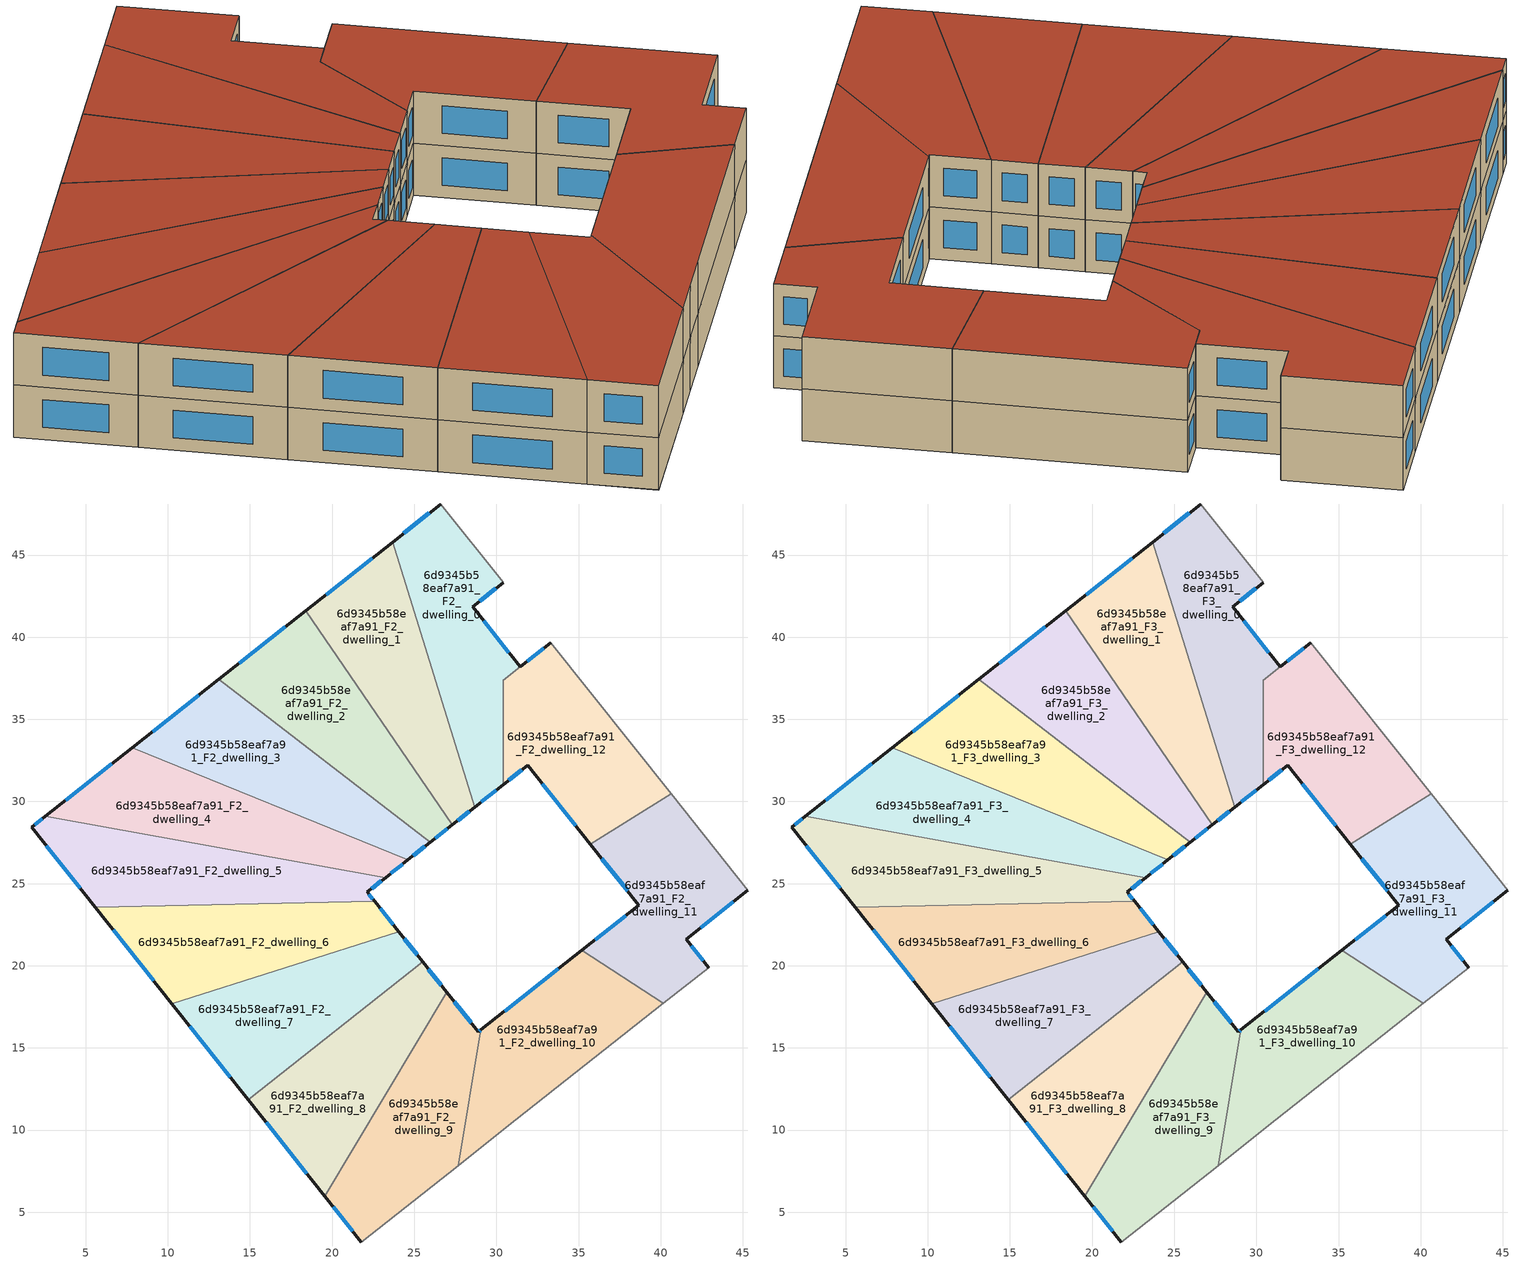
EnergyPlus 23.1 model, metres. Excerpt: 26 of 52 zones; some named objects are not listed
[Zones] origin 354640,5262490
6d9345b58eaf7a91_F2_dwelling_0
 floor to 6d9345b58eaf7a91_F1_dwelling_0 (EU_floor_Construction): 26.62,48.11 30.41,43.34 30.42,43.32 30.41,43.31 28.55,41.84 31.45,38.2 30.41,37.39 30.41,31.01 28.68,29.65 23.68,45.79 z6
 wall outside (EU_wall_Construction): 28.68,29.65 30.41,31.01 / 26.62,48.11 23.68,45.79 / 31.45,38.2 28.55,41.84 30.41,43.31 z6:9
 wall adiabatic (EU_wall_Construction): 30.41,43.31 30.42,43.32 30.41,43.34 26.62,48.11 z6:9
 wall to 6d9345b58eaf7a91_F2_dwelling_12 (EU_wall_Construction): 30.41,31.01 30.41,37.39 31.45,38.2 z6:9
 wall to 6d9345b58eaf7a91_F2_dwelling_1 (EU_wall_Construction): 23.68,45.79 28.68,29.65 z6:9
 window (EU_Window_Construction): 29.09,29.97 30,30.69 / 25.93,47.56 24.37,46.33 / 28.99,42.19 29.97,42.97 / 30.77,39.06 29.23,40.99 z6.7:8.3
6d9345b58eaf7a91_F2_dwelling_1
 floor to 6d9345b58eaf7a91_F1_dwelling_1 (EU_floor_Construction): 23.68,45.79 28.68,29.65 27.33,28.58 18.4,41.62 z6
 wall outside (EU_wall_Construction): 27.33,28.58 28.68,29.65 / 23.68,45.79 18.4,41.62 z6:9
 wall to 6d9345b58eaf7a91_F2_dwelling_2 (EU_wall_Construction): 18.4,41.62 27.33,28.58 z6:9
 window (EU_Window_Construction): 27.65,28.83 28.36,29.4 / 22.44,44.81 19.64,42.6 z6.7:8.3
6d9345b58eaf7a91_F2_dwelling_10
 floor to 6d9345b58eaf7a91_F1_dwelling_10 (EU_floor_Construction): 40.17,17.72 31.17,10.61 29.39,9.2 27.67,7.84 29.06,16.09 35.21,20.95 z6
 wall outside (EU_wall_Construction): 35.21,20.95 29.06,16.09 z6:9
 wall adiabatic (EU_wall_Construction): 27.67,7.84 29.39,9.2 31.17,10.61 40.17,17.72 z6:9
 wall to 6d9345b58eaf7a91_F2_dwelling_9 (EU_wall_Construction): 29.06,16.09 27.67,7.84 z6:9
 wall to 6d9345b58eaf7a91_F2_dwelling_11 (EU_wall_Construction): 40.17,17.72 35.21,20.95 z6:9
 window (EU_Window_Construction): 33.77,19.81 30.51,17.23 z6.7:8.3
6d9345b58eaf7a91_F2_dwelling_11
 floor to 6d9345b58eaf7a91_F1_dwelling_11 (EU_floor_Construction): 40.65,30.46 45.31,24.58 41.56,21.61 42.92,19.89 40.17,17.72 35.21,20.95 38.68,23.69 35.73,27.4 z6
 wall outside (EU_wall_Construction): 42.92,19.89 41.56,21.61 45.32,24.58 / 35.73,27.4 38.68,23.69 35.21,20.95 z6:9
 wall adiabatic (EU_wall_Construction): 40.17,17.72 42.92,19.89 / 45.32,24.58 40.65,30.46 z6:9
 wall to 6d9345b58eaf7a91_F2_dwelling_12 (EU_wall_Construction): 40.65,30.46 35.73,27.4 z6:9
 window (EU_Window_Construction): 42.6,20.3 41.88,21.2 / 37.86,23.05 36.03,21.6 / 36.42,26.53 37.98,24.56 / 42.44,22.3 44.43,23.88 z6.7:8.3
6d9345b58eaf7a91_F2_dwelling_12
 floor to 6d9345b58eaf7a91_F1_dwelling_12 (EU_floor_Construction): 33.32,39.67 40.65,30.46 35.73,27.4 31.91,32.2 30.41,31.01 30.41,37.39 z6
 wall outside (EU_wall_Construction): 30.41,31.01 31.91,32.2 35.73,27.4 / 33.32,39.67 31.45,38.21 z6:9
 wall adiabatic (EU_wall_Construction): 40.65,30.46 33.32,39.67 z6:9
 window (EU_Window_Construction): 32.81,31.07 34.83,28.52 / 30.76,31.29 31.56,31.92 / 32.88,39.33 31.89,38.55 z6.7:8.3
6d9345b58eaf7a91_F2_dwelling_2
 floor to 6d9345b58eaf7a91_F1_dwelling_2 (EU_floor_Construction): 18.4,41.62 27.33,28.58 25.97,27.51 13.11,37.44 z6
 wall outside (EU_wall_Construction): 25.97,27.51 27.33,28.58 / 18.4,41.62 13.11,37.44 z6:9
 wall to 6d9345b58eaf7a91_F2_dwelling_3 (EU_wall_Construction): 13.11,37.44 25.97,27.51 z6:9
 window (EU_Window_Construction): 26.29,27.76 27.01,28.33 / 17.15,40.64 14.35,38.42 z6.7:8.3
6d9345b58eaf7a91_F2_dwelling_3
 floor to 6d9345b58eaf7a91_F1_dwelling_3 (EU_floor_Construction): 25.97,27.51 24.61,26.44 7.83,33.27 13.11,37.44 z6
 wall outside (EU_wall_Construction): 24.61,26.44 25.97,27.51 / 13.11,37.44 7.83,33.27 z6:9
 wall to 6d9345b58eaf7a91_F2_dwelling_4 (EU_wall_Construction): 7.83,33.27 24.61,26.44 z6:9
 window (EU_Window_Construction): 24.93,26.69 25.65,27.26 / 11.87,36.46 9.07,34.25 z6.7:8.3
6d9345b58eaf7a91_F2_dwelling_4
 floor to 6d9345b58eaf7a91_F1_dwelling_4 (EU_floor_Construction): 24.61,26.44 23.26,25.37 2.54,29.1 7.83,33.27 z6
 wall outside (EU_wall_Construction): 23.26,25.37 24.61,26.44 / 7.83,33.27 2.54,29.1 z6:9
 wall to 6d9345b58eaf7a91_F2_dwelling_5 (EU_wall_Construction): 2.54,29.1 23.26,25.37 z6:9
 window (EU_Window_Construction): 23.58,25.62 24.3,26.19 / 6.59,32.29 3.78,30.08 z6.7:8.3
6d9345b58eaf7a91_F2_dwelling_5
 floor to 6d9345b58eaf7a91_F1_dwelling_5 (EU_floor_Construction): 23.26,25.37 22.14,24.49 22.59,23.92 5.57,23.56 1.7,28.43 2.54,29.1 z6
 wall outside (EU_wall_Construction): 22.59,23.92 22.14,24.49 23.26,25.37 / 2.54,29.1 1.7,28.43 5.57,23.56 z6:9
 wall to 6d9345b58eaf7a91_F2_dwelling_6 (EU_wall_Construction): 5.57,23.56 22.59,23.92 z6:9
 window (EU_Window_Construction): 22.4,24.7 23,25.16 / 22.49,24.06 22.25,24.36 / 2.61,27.29 4.67,24.71 / 2.35,28.94 1.9,28.59 z6.7:8.3
6d9345b58eaf7a91_F2_dwelling_6
 floor to 6d9345b58eaf7a91_F1_dwelling_6 (EU_floor_Construction): 22.59,23.92 24.06,22.08 10.23,17.7 5.57,23.56 z6
 wall outside (EU_wall_Construction): 24.06,22.08 22.59,23.92 / 5.57,23.56 10.23,17.7 z6:9
 wall to 6d9345b58eaf7a91_F2_dwelling_7 (EU_wall_Construction): 10.23,17.7 24.06,22.08 z6:9
 window (EU_Window_Construction): 23.71,22.51 22.94,23.49 / 6.67,22.19 9.14,19.08 z6.7:8.3
6d9345b58eaf7a91_F2_dwelling_7
 floor to 6d9345b58eaf7a91_F1_dwelling_7 (EU_floor_Construction): 24.06,22.08 25.52,20.23 14.89,11.84 10.23,17.7 z6
 wall outside (EU_wall_Construction): 25.52,20.23 24.06,22.08 / 10.23,17.7 14.89,11.84 z6:9
 wall to 6d9345b58eaf7a91_F2_dwelling_8 (EU_wall_Construction): 14.89,11.84 25.52,20.23 z6:9
 window (EU_Window_Construction): 25.18,20.66 24.4,21.64 / 11.33,16.32 13.8,13.21 z6.7:8.3
6d9345b58eaf7a91_F2_dwelling_8
 floor to 6d9345b58eaf7a91_F1_dwelling_8 (EU_floor_Construction): 25.52,20.23 26.99,18.38 19.55,5.97 14.89,11.84 z6
 wall outside (EU_wall_Construction): 26.99,18.38 25.52,20.23 / 14.89,11.84 19.55,5.97 z6:9
 wall to 6d9345b58eaf7a91_F2_dwelling_9 (EU_wall_Construction): 19.55,5.97 26.99,18.38 z6:9
 window (EU_Window_Construction): 26.65,18.82 25.87,19.8 / 15.99,10.46 18.46,7.35 z6.7:8.3
6d9345b58eaf7a91_F2_dwelling_9
 floor to 6d9345b58eaf7a91_F1_dwelling_9 (EU_floor_Construction): 26.99,18.38 28.91,15.97 29.06,16.09 27.67,7.84 21.77,3.18 19.55,5.97 z6
 wall outside (EU_wall_Construction): 29.06,16.09 28.91,15.97 26.99,18.38 / 19.55,5.97 21.77,3.18 z6:9
 wall adiabatic (EU_wall_Construction): 21.77,3.18 27.67,7.84 z6:9
 window (EU_Window_Construction): 28.46,16.54 27.44,17.82 / 29.02,16.06 28.94,16 / 20.07,5.32 21.25,3.84 z6.7:8.3
6d9345b58eaf7a91_F3_dwelling_0
 floor to 6d9345b58eaf7a91_F2_dwelling_0 (EU_floor_Construction): 26.62,48.11 30.41,43.34 30.42,43.32 30.41,43.31 28.55,41.84 31.45,38.2 30.41,37.39 30.41,31.01 28.68,29.65 23.68,45.79 z9
 wall outside (EU_wall_Construction): 28.68,29.65 30.41,31.01 / 26.62,48.11 23.68,45.79 / 31.45,38.2 28.55,41.84 30.41,43.31 z9:12
 wall adiabatic (EU_wall_Construction): 30.41,43.31 30.42,43.32 30.41,43.34 26.62,48.11 z9:12
 wall to 6d9345b58eaf7a91_F3_dwelling_12 (EU_wall_Construction): 30.41,31.01 30.41,37.39 31.45,38.2 z9:12
 wall to 6d9345b58eaf7a91_F3_dwelling_1 (EU_wall_Construction): 23.68,45.79 28.68,29.65 z9:12
 window (EU_Window_Construction): 29.09,29.97 30,30.69 / 25.93,47.56 24.37,46.33 / 28.99,42.19 29.97,42.97 / 30.77,39.06 29.23,40.99 z9.7:11.3
 roof outside (EU_roof_Construction): 30.41,31.01 30.41,37.39 31.45,38.2 28.55,41.84 30.41,43.31 30.42,43.32 30.41,43.34 26.62,48.11 23.68,45.79 28.68,29.65 z12
6d9345b58eaf7a91_F3_dwelling_1
 floor to 6d9345b58eaf7a91_F2_dwelling_1 (EU_floor_Construction): 23.68,45.79 28.68,29.65 27.33,28.58 18.4,41.62 z9
 wall outside (EU_wall_Construction): 27.33,28.58 28.68,29.65 / 23.68,45.79 18.4,41.62 z9:12
 wall to 6d9345b58eaf7a91_F3_dwelling_2 (EU_wall_Construction): 18.4,41.62 27.33,28.58 z9:12
 window (EU_Window_Construction): 27.65,28.83 28.36,29.4 / 22.44,44.81 19.64,42.6 z9.7:11.3
 roof outside (EU_roof_Construction): 28.68,29.65 23.68,45.79 18.4,41.62 27.33,28.58 z12
6d9345b58eaf7a91_F3_dwelling_10
 floor to 6d9345b58eaf7a91_F2_dwelling_10 (EU_floor_Construction): 40.17,17.72 31.17,10.61 29.39,9.2 27.67,7.84 29.06,16.09 35.21,20.95 z9
 wall outside (EU_wall_Construction): 35.21,20.95 29.06,16.09 z9:12
 wall adiabatic (EU_wall_Construction): 27.67,7.84 29.39,9.2 31.17,10.61 40.17,17.72 z9:12
 wall to 6d9345b58eaf7a91_F3_dwelling_9 (EU_wall_Construction): 29.06,16.09 27.67,7.84 z9:12
 wall to 6d9345b58eaf7a91_F3_dwelling_11 (EU_wall_Construction): 40.17,17.72 35.21,20.95 z9:12
 window (EU_Window_Construction): 33.77,19.81 30.51,17.23 z9.7:11.3
 roof outside (EU_roof_Construction): 31.17,10.61 40.17,17.72 35.21,20.95 29.06,16.09 27.67,7.84 29.39,9.2 z12
6d9345b58eaf7a91_F3_dwelling_11
 floor to 6d9345b58eaf7a91_F2_dwelling_11 (EU_floor_Construction): 40.65,30.46 45.31,24.58 41.56,21.61 42.92,19.89 40.17,17.72 35.21,20.95 38.68,23.69 35.73,27.4 z9
 wall outside (EU_wall_Construction): 42.92,19.89 41.56,21.61 45.32,24.58 / 35.73,27.4 38.68,23.69 35.21,20.95 z9:12
 wall adiabatic (EU_wall_Construction): 40.17,17.72 42.92,19.89 / 45.32,24.58 40.65,30.46 z9:12
 wall to 6d9345b58eaf7a91_F3_dwelling_12 (EU_wall_Construction): 40.65,30.46 35.73,27.4 z9:12
 window (EU_Window_Construction): 42.6,20.3 41.88,21.2 / 37.86,23.05 36.03,21.6 / 36.42,26.53 37.98,24.56 / 42.44,22.3 44.43,23.88 z9.7:11.3
 roof outside (EU_roof_Construction): 42.92,19.89 41.56,21.61 45.32,24.58 40.65,30.46 35.73,27.4 38.68,23.69 35.21,20.95 40.17,17.72 z12
6d9345b58eaf7a91_F3_dwelling_12
 floor to 6d9345b58eaf7a91_F2_dwelling_12 (EU_floor_Construction): 33.32,39.67 40.65,30.46 35.73,27.4 31.91,32.2 30.41,31.01 30.41,37.39 z9
 wall outside (EU_wall_Construction): 30.41,31.01 31.91,32.2 35.73,27.4 / 33.32,39.67 31.45,38.21 z9:12
 wall adiabatic (EU_wall_Construction): 40.65,30.46 33.32,39.67 z9:12
 window (EU_Window_Construction): 32.81,31.07 34.83,28.52 / 30.76,31.29 31.56,31.92 / 32.88,39.33 31.89,38.55 z9.7:11.3
 roof outside (EU_roof_Construction): 40.65,30.46 33.32,39.67 30.41,37.39 30.41,31.01 31.91,32.2 35.73,27.4 z12
6d9345b58eaf7a91_F3_dwelling_2
 floor to 6d9345b58eaf7a91_F2_dwelling_2 (EU_floor_Construction): 18.4,41.62 27.33,28.58 25.97,27.51 13.11,37.44 z9
 wall outside (EU_wall_Construction): 25.97,27.51 27.33,28.58 / 18.4,41.62 13.11,37.44 z9:12
 wall to 6d9345b58eaf7a91_F3_dwelling_3 (EU_wall_Construction): 13.11,37.44 25.97,27.51 z9:12
 window (EU_Window_Construction): 26.29,27.76 27.01,28.33 / 17.15,40.64 14.35,38.42 z9.7:11.3
 roof outside (EU_roof_Construction): 27.33,28.58 18.4,41.62 13.11,37.44 25.97,27.51 z12
6d9345b58eaf7a91_F3_dwelling_3
 floor to 6d9345b58eaf7a91_F2_dwelling_3 (EU_floor_Construction): 25.97,27.51 24.61,26.44 7.83,33.27 13.11,37.44 z9
 wall outside (EU_wall_Construction): 24.61,26.44 25.97,27.51 / 13.11,37.44 7.83,33.27 z9:12
 wall to 6d9345b58eaf7a91_F3_dwelling_4 (EU_wall_Construction): 7.83,33.27 24.61,26.44 z9:12
 window (EU_Window_Construction): 24.93,26.69 25.65,27.26 / 11.87,36.46 9.07,34.25 z9.7:11.3
 roof outside (EU_roof_Construction): 25.97,27.51 13.11,37.44 7.83,33.27 24.61,26.44 z12
6d9345b58eaf7a91_F3_dwelling_4
 floor to 6d9345b58eaf7a91_F2_dwelling_4 (EU_floor_Construction): 24.61,26.44 23.26,25.37 2.54,29.1 7.83,33.27 z9
 wall outside (EU_wall_Construction): 23.26,25.37 24.61,26.44 / 7.83,33.27 2.54,29.1 z9:12
 wall to 6d9345b58eaf7a91_F3_dwelling_5 (EU_wall_Construction): 2.54,29.1 23.26,25.37 z9:12
 window (EU_Window_Construction): 23.58,25.62 24.3,26.19 / 6.59,32.29 3.78,30.08 z9.7:11.3
 roof outside (EU_roof_Construction): 24.61,26.44 7.83,33.27 2.54,29.1 23.26,25.37 z12
6d9345b58eaf7a91_F3_dwelling_5
 floor to 6d9345b58eaf7a91_F2_dwelling_5 (EU_floor_Construction): 23.26,25.37 22.14,24.49 22.59,23.92 5.57,23.56 1.7,28.43 2.54,29.1 z9
 wall outside (EU_wall_Construction): 22.59,23.92 22.14,24.49 23.26,25.37 / 2.54,29.1 1.7,28.43 5.57,23.56 z9:12
 wall to 6d9345b58eaf7a91_F3_dwelling_6 (EU_wall_Construction): 5.57,23.56 22.59,23.92 z9:12
 window (EU_Window_Construction): 22.4,24.7 23,25.16 / 22.49,24.06 22.25,24.36 / 2.61,27.29 4.67,24.71 / 2.35,28.94 1.9,28.59 z9.7:11.3
 roof outside (EU_roof_Construction): 22.59,23.92 22.14,24.49 23.26,25.37 2.54,29.1 1.7,28.43 5.57,23.56 z12
6d9345b58eaf7a91_F3_dwelling_6
 floor to 6d9345b58eaf7a91_F2_dwelling_6 (EU_floor_Construction): 22.59,23.92 24.06,22.08 10.23,17.7 5.57,23.56 z9
 wall outside (EU_wall_Construction): 24.06,22.08 22.59,23.92 / 5.57,23.56 10.23,17.7 z9:12
 wall to 6d9345b58eaf7a91_F3_dwelling_7 (EU_wall_Construction): 10.23,17.7 24.06,22.08 z9:12
 window (EU_Window_Construction): 23.71,22.51 22.94,23.49 / 6.67,22.19 9.14,19.08 z9.7:11.3
 roof outside (EU_roof_Construction): 24.06,22.08 22.59,23.92 5.57,23.56 10.23,17.7 z12
6d9345b58eaf7a91_F3_dwelling_7
 floor to 6d9345b58eaf7a91_F2_dwelling_7 (EU_floor_Construction): 24.06,22.08 25.52,20.23 14.89,11.84 10.23,17.7 z9
 wall outside (EU_wall_Construction): 25.52,20.23 24.06,22.08 / 10.23,17.7 14.89,11.84 z9:12
 wall to 6d9345b58eaf7a91_F3_dwelling_8 (EU_wall_Construction): 14.89,11.84 25.52,20.23 z9:12
 window (EU_Window_Construction): 25.18,20.66 24.4,21.64 / 11.33,16.32 13.8,13.21 z9.7:11.3
 roof outside (EU_roof_Construction): 25.52,20.23 24.06,22.08 10.23,17.7 14.89,11.84 z12
6d9345b58eaf7a91_F3_dwelling_8
 floor to 6d9345b58eaf7a91_F2_dwelling_8 (EU_floor_Construction): 25.52,20.23 26.99,18.38 19.55,5.97 14.89,11.84 z9
 wall outside (EU_wall_Construction): 26.99,18.38 25.52,20.23 / 14.89,11.84 19.55,5.97 z9:12
 wall to 6d9345b58eaf7a91_F3_dwelling_9 (EU_wall_Construction): 19.55,5.97 26.99,18.38 z9:12
 window (EU_Window_Construction): 26.65,18.82 25.87,19.8 / 15.99,10.46 18.46,7.35 z9.7:11.3
 roof outside (EU_roof_Construction): 19.55,5.97 26.99,18.38 25.52,20.23 14.89,11.84 z12
6d9345b58eaf7a91_F3_dwelling_9
 floor to 6d9345b58eaf7a91_F2_dwelling_9 (EU_floor_Construction): 26.99,18.38 28.91,15.97 29.06,16.09 27.67,7.84 21.77,3.18 19.55,5.97 z9
 wall outside (EU_wall_Construction): 29.06,16.09 28.91,15.97 26.99,18.38 / 19.55,5.97 21.77,3.18 z9:12
 wall adiabatic (EU_wall_Construction): 21.77,3.18 27.67,7.84 z9:12
 window (EU_Window_Construction): 28.46,16.54 27.44,17.82 / 29.02,16.06 28.94,16 / 20.07,5.32 21.25,3.84 z9.7:11.3
 roof outside (EU_roof_Construction): 27.67,7.84 29.06,16.09 28.91,15.97 26.99,18.38 19.55,5.97 21.77,3.18 z12
[Building]
EU S2 Campaign: North Axis=0; Terrain=City; Solar Distribution=FullExterior
[Site:Location]
Budapest.Ferenc.Liszt.Intl.AP: Latitude=47.437; Longitude=19.256; Time Zone=1; Elevation=185
[SizingPeriod:WeatherFileDays]
AnnualSizingPeriod: Begin Month=1; Begin Day of Month=1; End Month=12; End Day of Month=31; Day of Week for Start Day=Monday; Use Weather File Daylight Saving Period=No; Use Weather File Rain and Snow Indicators=No
[MATERIAL]
EU_InternalMass_Material: Roughness=MediumRough; Thickness=0.1; Conductivity=1; Density=1800; Specific Heat=900; Thermal Absorptance=0.9; Solar Absorptance=0.7; Visible Absorptance=0.7
[MATERIAL:NOMASS] Roughness=MediumRough; Thermal Absorptance=0.9; Solar Absorptance=0.7; Visible Absorptance=0.7
Name | Thermal Resistance
EU_wall_NoMass | 0.832559
EU_roof_NoMass | 1.39638
EU_floor_NoMass | 0.872794
[WINDOWMATERIAL:SIMPLEGLAZINGSYSTEM]
EU_Window_SimpleGlazing: UFactor=2.79869; Solar Heat Gain Coefficient=0.75; Visible Transmittance=0.75
[CONSTRUCTION]
EU_wall_Construction: EU_wall_NoMass
EU_roof_Construction: EU_roof_NoMass
EU_floor_Construction: EU_floor_NoMass
EU_Window_Construction: EU_Window_SimpleGlazing
EU_InternalMass_Construction: EU_InternalMass_Material
[ZONE] Type=1; Multiplier=1; Ceiling Height=autocalculate; Floor Area=autocalculate; Part of Total Floor Area=Yes
Name | Volume
6d9345b58eaf7a91_F2_dwelling_0; 6d9345b58eaf7a91_F3_dwelling_0 | 203.379
6d9345b58eaf7a91_F2_dwelling_1; 6d9345b58eaf7a91_F3_dwelling_1 | 200.03
6d9345b58eaf7a91_F2_dwelling_10; 6d9345b58eaf7a91_F3_dwelling_10 | 200.055
6d9345b58eaf7a91_F2_dwelling_11; 6d9345b58eaf7a91_F3_dwelling_11 | 200.064
6d9345b58eaf7a91_F2_dwelling_12; 6d9345b58eaf7a91_F3_dwelling_12 | 196.755
6d9345b58eaf7a91_F2_dwelling_2; 6d9345b58eaf7a91_F3_dwelling_2 | 200.092
6d9345b58eaf7a91_F2_dwelling_3; 6d9345b58eaf7a91_F3_dwelling_3 | 200.043
6d9345b58eaf7a91_F2_dwelling_4; 6d9345b58eaf7a91_F3_dwelling_4 | 200.056
6d9345b58eaf7a91_F2_dwelling_5; 6d9345b58eaf7a91_F3_dwelling_5 | 200.038
6d9345b58eaf7a91_F2_dwelling_6; 6d9345b58eaf7a91_F3_dwelling_6 | 200.057
6d9345b58eaf7a91_F2_dwelling_7; 6d9345b58eaf7a91_F3_dwelling_7 | 200.027
6d9345b58eaf7a91_F2_dwelling_8; 6d9345b58eaf7a91_F3_dwelling_8 | 200.083
6d9345b58eaf7a91_F2_dwelling_9; 6d9345b58eaf7a91_F3_dwelling_9 | 200.045
[INTERNALMASS] Construction=EU_InternalMass_Construction
Name | Zone or ZoneList | Surface Area
6d9345b58eaf7a91_F2_dwelling_0_EU_InternalMass | 6d9345b58eaf7a91_F2_dwelling_0 | 67.7931
6d9345b58eaf7a91_F2_dwelling_1_EU_InternalMass | 6d9345b58eaf7a91_F2_dwelling_1 | 66.6766
6d9345b58eaf7a91_F2_dwelling_2_EU_InternalMass | 6d9345b58eaf7a91_F2_dwelling_2 | 66.6973
6d9345b58eaf7a91_F2_dwelling_3_EU_InternalMass | 6d9345b58eaf7a91_F2_dwelling_3 | 66.6811
6d9345b58eaf7a91_F2_dwelling_4_EU_InternalMass | 6d9345b58eaf7a91_F2_dwelling_4 | 66.6854
6d9345b58eaf7a91_F2_dwelling_5_EU_InternalMass | 6d9345b58eaf7a91_F2_dwelling_5 | 66.6794
6d9345b58eaf7a91_F2_dwelling_6_EU_InternalMass | 6d9345b58eaf7a91_F2_dwelling_6 | 66.6857
6d9345b58eaf7a91_F2_dwelling_7_EU_InternalMass | 6d9345b58eaf7a91_F2_dwelling_7 | 66.6758
6d9345b58eaf7a91_F2_dwelling_8_EU_InternalMass | 6d9345b58eaf7a91_F2_dwelling_8 | 66.6942
6d9345b58eaf7a91_F2_dwelling_9_EU_InternalMass | 6d9345b58eaf7a91_F2_dwelling_9 | 66.6818
6d9345b58eaf7a91_F2_dwelling_10_EU_InternalMass | 6d9345b58eaf7a91_F2_dwelling_10 | 66.6847
6d9345b58eaf7a91_F2_dwelling_11_EU_InternalMass | 6d9345b58eaf7a91_F2_dwelling_11 | 66.6882
6d9345b58eaf7a91_F2_dwelling_12_EU_InternalMass | 6d9345b58eaf7a91_F2_dwelling_12 | 65.5847
6d9345b58eaf7a91_F3_dwelling_0_EU_InternalMass | 6d9345b58eaf7a91_F3_dwelling_0 | 67.7931
6d9345b58eaf7a91_F3_dwelling_1_EU_InternalMass | 6d9345b58eaf7a91_F3_dwelling_1 | 66.6766
6d9345b58eaf7a91_F3_dwelling_2_EU_InternalMass | 6d9345b58eaf7a91_F3_dwelling_2 | 66.6973
6d9345b58eaf7a91_F3_dwelling_3_EU_InternalMass | 6d9345b58eaf7a91_F3_dwelling_3 | 66.6811
6d9345b58eaf7a91_F3_dwelling_4_EU_InternalMass | 6d9345b58eaf7a91_F3_dwelling_4 | 66.6854
6d9345b58eaf7a91_F3_dwelling_5_EU_InternalMass | 6d9345b58eaf7a91_F3_dwelling_5 | 66.6794
6d9345b58eaf7a91_F3_dwelling_6_EU_InternalMass | 6d9345b58eaf7a91_F3_dwelling_6 | 66.6857
6d9345b58eaf7a91_F3_dwelling_7_EU_InternalMass | 6d9345b58eaf7a91_F3_dwelling_7 | 66.6758
6d9345b58eaf7a91_F3_dwelling_8_EU_InternalMass | 6d9345b58eaf7a91_F3_dwelling_8 | 66.6942
6d9345b58eaf7a91_F3_dwelling_9_EU_InternalMass | 6d9345b58eaf7a91_F3_dwelling_9 | 66.6818
6d9345b58eaf7a91_F3_dwelling_10_EU_InternalMass | 6d9345b58eaf7a91_F3_dwelling_10 | 66.6847
6d9345b58eaf7a91_F3_dwelling_11_EU_InternalMass | 6d9345b58eaf7a91_F3_dwelling_11 | 66.6882
6d9345b58eaf7a91_F3_dwelling_12_EU_InternalMass | 6d9345b58eaf7a91_F3_dwelling_12 | 65.5847
[OTHEREQUIPMENT] Fuel Type=Electricity; Design Level Calculation Method=Watts/Area; Power per Zone Floor Area=1; Fraction Latent=0; Fraction Radiant=0; Fraction Lost=0; Carbon Dioxide Generation Rate=0; EndUse Subcategory=EU_Step8_InternalGains
Name | Zone or ZoneList or Space or SpaceList | Schedule
EU_Step8_InternalGain_6d9345b58eaf7a91_F2_dwelling_0_f000 | 6d9345b58eaf7a91_F2_dwelling_0 | EU_Step8_GainSchedule_6d9345b58eaf7a91_F2_dwelling_0_f000
EU_Step8_InternalGain_6d9345b58eaf7a91_F2_dwelling_1_f000 | 6d9345b58eaf7a91_F2_dwelling_1 | EU_Step8_GainSchedule_6d9345b58eaf7a91_F2_dwelling_1_f000
EU_Step8_InternalGain_6d9345b58eaf7a91_F2_dwelling_2_f000 | 6d9345b58eaf7a91_F2_dwelling_2 | EU_Step8_GainSchedule_6d9345b58eaf7a91_F2_dwelling_2_f000
EU_Step8_InternalGain_6d9345b58eaf7a91_F2_dwelling_3_f000 | 6d9345b58eaf7a91_F2_dwelling_3 | EU_Step8_GainSchedule_6d9345b58eaf7a91_F2_dwelling_3_f000
EU_Step8_InternalGain_6d9345b58eaf7a91_F2_dwelling_4_f000 | 6d9345b58eaf7a91_F2_dwelling_4 | EU_Step8_GainSchedule_6d9345b58eaf7a91_F2_dwelling_4_f000
EU_Step8_InternalGain_6d9345b58eaf7a91_F2_dwelling_5_f000 | 6d9345b58eaf7a91_F2_dwelling_5 | EU_Step8_GainSchedule_6d9345b58eaf7a91_F2_dwelling_5_f000
EU_Step8_InternalGain_6d9345b58eaf7a91_F2_dwelling_6_f000 | 6d9345b58eaf7a91_F2_dwelling_6 | EU_Step8_GainSchedule_6d9345b58eaf7a91_F2_dwelling_6_f000
EU_Step8_InternalGain_6d9345b58eaf7a91_F2_dwelling_7_f000 | 6d9345b58eaf7a91_F2_dwelling_7 | EU_Step8_GainSchedule_6d9345b58eaf7a91_F2_dwelling_7_f000
EU_Step8_InternalGain_6d9345b58eaf7a91_F2_dwelling_8_f000 | 6d9345b58eaf7a91_F2_dwelling_8 | EU_Step8_GainSchedule_6d9345b58eaf7a91_F2_dwelling_8_f000
EU_Step8_InternalGain_6d9345b58eaf7a91_F2_dwelling_9_f000 | 6d9345b58eaf7a91_F2_dwelling_9 | EU_Step8_GainSchedule_6d9345b58eaf7a91_F2_dwelling_9_f000
EU_Step8_InternalGain_6d9345b58eaf7a91_F2_dwelling_10_f000 | 6d9345b58eaf7a91_F2_dwelling_10 | EU_Step8_GainSchedule_6d9345b58eaf7a91_F2_dwelling_10_f000
EU_Step8_InternalGain_6d9345b58eaf7a91_F2_dwelling_11_f000 | 6d9345b58eaf7a91_F2_dwelling_11 | EU_Step8_GainSchedule_6d9345b58eaf7a91_F2_dwelling_11_f000
EU_Step8_InternalGain_6d9345b58eaf7a91_F2_dwelling_12_f000 | 6d9345b58eaf7a91_F2_dwelling_12 | EU_Step8_GainSchedule_6d9345b58eaf7a91_F2_dwelling_12_f000
EU_Step8_InternalGain_6d9345b58eaf7a91_F3_dwelling_0_f000 | 6d9345b58eaf7a91_F3_dwelling_0 | EU_Step8_GainSchedule_6d9345b58eaf7a91_F3_dwelling_0_f000
EU_Step8_InternalGain_6d9345b58eaf7a91_F3_dwelling_1_f000 | 6d9345b58eaf7a91_F3_dwelling_1 | EU_Step8_GainSchedule_6d9345b58eaf7a91_F3_dwelling_1_f000
EU_Step8_InternalGain_6d9345b58eaf7a91_F3_dwelling_2_f000 | 6d9345b58eaf7a91_F3_dwelling_2 | EU_Step8_GainSchedule_6d9345b58eaf7a91_F3_dwelling_2_f000
EU_Step8_InternalGain_6d9345b58eaf7a91_F3_dwelling_3_f000 | 6d9345b58eaf7a91_F3_dwelling_3 | EU_Step8_GainSchedule_6d9345b58eaf7a91_F3_dwelling_3_f000
EU_Step8_InternalGain_6d9345b58eaf7a91_F3_dwelling_4_f000 | 6d9345b58eaf7a91_F3_dwelling_4 | EU_Step8_GainSchedule_6d9345b58eaf7a91_F3_dwelling_4_f000
EU_Step8_InternalGain_6d9345b58eaf7a91_F3_dwelling_5_f000 | 6d9345b58eaf7a91_F3_dwelling_5 | EU_Step8_GainSchedule_6d9345b58eaf7a91_F3_dwelling_5_f000
EU_Step8_InternalGain_6d9345b58eaf7a91_F3_dwelling_6_f000 | 6d9345b58eaf7a91_F3_dwelling_6 | EU_Step8_GainSchedule_6d9345b58eaf7a91_F3_dwelling_6_f000
EU_Step8_InternalGain_6d9345b58eaf7a91_F3_dwelling_7_f000 | 6d9345b58eaf7a91_F3_dwelling_7 | EU_Step8_GainSchedule_6d9345b58eaf7a91_F3_dwelling_7_f000
EU_Step8_InternalGain_6d9345b58eaf7a91_F3_dwelling_8_f000 | 6d9345b58eaf7a91_F3_dwelling_8 | EU_Step8_GainSchedule_6d9345b58eaf7a91_F3_dwelling_8_f000
EU_Step8_InternalGain_6d9345b58eaf7a91_F3_dwelling_9_f000 | 6d9345b58eaf7a91_F3_dwelling_9 | EU_Step8_GainSchedule_6d9345b58eaf7a91_F3_dwelling_9_f000
EU_Step8_InternalGain_6d9345b58eaf7a91_F3_dwelling_10_f000 | 6d9345b58eaf7a91_F3_dwelling_10 | EU_Step8_GainSchedule_6d9345b58eaf7a91_F3_dwelling_10_f000
EU_Step8_InternalGain_6d9345b58eaf7a91_F3_dwelling_11_f000 | 6d9345b58eaf7a91_F3_dwelling_11 | EU_Step8_GainSchedule_6d9345b58eaf7a91_F3_dwelling_11_f000
EU_Step8_InternalGain_6d9345b58eaf7a91_F3_dwelling_12_f000 | 6d9345b58eaf7a91_F3_dwelling_12 | EU_Step8_GainSchedule_6d9345b58eaf7a91_F3_dwelling_12_f000
[ZONEVENTILATION:DESIGNFLOWRATE] Schedule=EU_AlwaysOn; Design Flow Rate Calculation Method=AirChanges/Hour; Air Changes per Hour=0.475469; Ventilation Type=Natural; Fan Pressure Rise=0; Fan Total Efficiency=1; Constant Term Coefficient=1; Temperature Term Coefficient=0; Velocity Term Coefficient=0; Velocity Squared Term Coefficient=0; Minimum Indoor Temperature=-100; Maximum Indoor Temperature=100; Delta Temperature=-100; Minimum Outdoor Temperature=-100; Maximum Outdoor Temperature=100; Maximum Wind Speed=40
Name | Zone or ZoneList or Space or SpaceList
EU_ConstantAir_6d9345b58eaf7a91_F2_dwelling_0 | 6d9345b58eaf7a91_F2_dwelling_0
EU_ConstantAir_6d9345b58eaf7a91_F2_dwelling_1 | 6d9345b58eaf7a91_F2_dwelling_1
EU_ConstantAir_6d9345b58eaf7a91_F2_dwelling_2 | 6d9345b58eaf7a91_F2_dwelling_2
EU_ConstantAir_6d9345b58eaf7a91_F2_dwelling_3 | 6d9345b58eaf7a91_F2_dwelling_3
EU_ConstantAir_6d9345b58eaf7a91_F2_dwelling_4 | 6d9345b58eaf7a91_F2_dwelling_4
EU_ConstantAir_6d9345b58eaf7a91_F2_dwelling_5 | 6d9345b58eaf7a91_F2_dwelling_5
EU_ConstantAir_6d9345b58eaf7a91_F2_dwelling_6 | 6d9345b58eaf7a91_F2_dwelling_6
EU_ConstantAir_6d9345b58eaf7a91_F2_dwelling_7 | 6d9345b58eaf7a91_F2_dwelling_7
EU_ConstantAir_6d9345b58eaf7a91_F2_dwelling_8 | 6d9345b58eaf7a91_F2_dwelling_8
EU_ConstantAir_6d9345b58eaf7a91_F2_dwelling_9 | 6d9345b58eaf7a91_F2_dwelling_9
EU_ConstantAir_6d9345b58eaf7a91_F2_dwelling_10 | 6d9345b58eaf7a91_F2_dwelling_10
EU_ConstantAir_6d9345b58eaf7a91_F2_dwelling_11 | 6d9345b58eaf7a91_F2_dwelling_11
EU_ConstantAir_6d9345b58eaf7a91_F2_dwelling_12 | 6d9345b58eaf7a91_F2_dwelling_12
EU_ConstantAir_6d9345b58eaf7a91_F3_dwelling_0 | 6d9345b58eaf7a91_F3_dwelling_0
EU_ConstantAir_6d9345b58eaf7a91_F3_dwelling_1 | 6d9345b58eaf7a91_F3_dwelling_1
EU_ConstantAir_6d9345b58eaf7a91_F3_dwelling_2 | 6d9345b58eaf7a91_F3_dwelling_2
EU_ConstantAir_6d9345b58eaf7a91_F3_dwelling_3 | 6d9345b58eaf7a91_F3_dwelling_3
EU_ConstantAir_6d9345b58eaf7a91_F3_dwelling_4 | 6d9345b58eaf7a91_F3_dwelling_4
EU_ConstantAir_6d9345b58eaf7a91_F3_dwelling_5 | 6d9345b58eaf7a91_F3_dwelling_5
EU_ConstantAir_6d9345b58eaf7a91_F3_dwelling_6 | 6d9345b58eaf7a91_F3_dwelling_6
EU_ConstantAir_6d9345b58eaf7a91_F3_dwelling_7 | 6d9345b58eaf7a91_F3_dwelling_7
EU_ConstantAir_6d9345b58eaf7a91_F3_dwelling_8 | 6d9345b58eaf7a91_F3_dwelling_8
EU_ConstantAir_6d9345b58eaf7a91_F3_dwelling_9 | 6d9345b58eaf7a91_F3_dwelling_9
EU_ConstantAir_6d9345b58eaf7a91_F3_dwelling_10 | 6d9345b58eaf7a91_F3_dwelling_10
EU_ConstantAir_6d9345b58eaf7a91_F3_dwelling_11 | 6d9345b58eaf7a91_F3_dwelling_11
EU_ConstantAir_6d9345b58eaf7a91_F3_dwelling_12 | 6d9345b58eaf7a91_F3_dwelling_12
[HVACTEMPLATE:ZONE:IDEALLOADSAIRSYSTEM] System Availability Schedule=EU_AlwaysOn; Maximum Heating Supply Air Temperature=50; Minimum Cooling Supply Air Temperature=13; Maximum Heating Supply Air Humidity Ratio=0.0156; Minimum Cooling Supply Air Humidity Ratio=0.0077; Heating Limit=NoLimit; Cooling Limit=NoLimit; Heating Availability Schedule=EU_AlwaysOn; Cooling Availability Schedule=EU_CoolingOff; Dehumidification Control Type=ConstantSensibleHeatRatio; Cooling Sensible Heat Ratio=0.7; Dehumidification Setpoint=60; Humidification Control Type=None; Humidification Setpoint=30; Outdoor Air Method=None; Outdoor Air Flow Rate per Person=0.00944; Outdoor Air Flow Rate per Zone Floor Area=0; Outdoor Air Flow Rate per Zone=0; Demand Controlled Ventilation Type=None; Outdoor Air Economizer Type=NoEconomizer; Heat Recovery Type=None; Sensible Heat Recovery Effectiveness=0.7; Latent Heat Recovery Effectiveness=0.65
Name | Template Thermostat
6d9345b58eaf7a91_F2_dwelling_0 | EU_HeatOnly_6d9345b58eaf7a91_F2_dwelling_0
6d9345b58eaf7a91_F2_dwelling_1 | EU_HeatOnly_6d9345b58eaf7a91_F2_dwelling_1
6d9345b58eaf7a91_F2_dwelling_2 | EU_HeatOnly_6d9345b58eaf7a91_F2_dwelling_2
6d9345b58eaf7a91_F2_dwelling_3 | EU_HeatOnly_6d9345b58eaf7a91_F2_dwelling_3
6d9345b58eaf7a91_F2_dwelling_4 | EU_HeatOnly_6d9345b58eaf7a91_F2_dwelling_4
6d9345b58eaf7a91_F2_dwelling_5 | EU_HeatOnly_6d9345b58eaf7a91_F2_dwelling_5
6d9345b58eaf7a91_F2_dwelling_6 | EU_HeatOnly_6d9345b58eaf7a91_F2_dwelling_6
6d9345b58eaf7a91_F2_dwelling_7 | EU_HeatOnly_6d9345b58eaf7a91_F2_dwelling_7
6d9345b58eaf7a91_F2_dwelling_8 | EU_HeatOnly_6d9345b58eaf7a91_F2_dwelling_8
6d9345b58eaf7a91_F2_dwelling_9 | EU_HeatOnly_6d9345b58eaf7a91_F2_dwelling_9
6d9345b58eaf7a91_F2_dwelling_10 | EU_HeatOnly_6d9345b58eaf7a91_F2_dwelling_10
6d9345b58eaf7a91_F2_dwelling_11 | EU_HeatOnly_6d9345b58eaf7a91_F2_dwelling_11
6d9345b58eaf7a91_F2_dwelling_12 | EU_HeatOnly_6d9345b58eaf7a91_F2_dwelling_12
6d9345b58eaf7a91_F3_dwelling_0 | EU_HeatOnly_6d9345b58eaf7a91_F3_dwelling_0
6d9345b58eaf7a91_F3_dwelling_1 | EU_HeatOnly_6d9345b58eaf7a91_F3_dwelling_1
6d9345b58eaf7a91_F3_dwelling_2 | EU_HeatOnly_6d9345b58eaf7a91_F3_dwelling_2
6d9345b58eaf7a91_F3_dwelling_3 | EU_HeatOnly_6d9345b58eaf7a91_F3_dwelling_3
6d9345b58eaf7a91_F3_dwelling_4 | EU_HeatOnly_6d9345b58eaf7a91_F3_dwelling_4
6d9345b58eaf7a91_F3_dwelling_5 | EU_HeatOnly_6d9345b58eaf7a91_F3_dwelling_5
6d9345b58eaf7a91_F3_dwelling_6 | EU_HeatOnly_6d9345b58eaf7a91_F3_dwelling_6
6d9345b58eaf7a91_F3_dwelling_7 | EU_HeatOnly_6d9345b58eaf7a91_F3_dwelling_7
6d9345b58eaf7a91_F3_dwelling_8 | EU_HeatOnly_6d9345b58eaf7a91_F3_dwelling_8
6d9345b58eaf7a91_F3_dwelling_9 | EU_HeatOnly_6d9345b58eaf7a91_F3_dwelling_9
6d9345b58eaf7a91_F3_dwelling_10 | EU_HeatOnly_6d9345b58eaf7a91_F3_dwelling_10
6d9345b58eaf7a91_F3_dwelling_11 | EU_HeatOnly_6d9345b58eaf7a91_F3_dwelling_11
6d9345b58eaf7a91_F3_dwelling_12 | EU_HeatOnly_6d9345b58eaf7a91_F3_dwelling_12
[SIZING:ZONE] Zone Cooling Design Supply Air Temperature Input Method=SupplyAirTemperature; Zone Cooling Design Supply Air Temperature=13; Zone Heating Design Supply Air Temperature Input Method=SupplyAirTemperature; Zone Heating Design Supply Air Temperature=50; Zone Cooling Design Supply Air Humidity Ratio=0.008; Zone Heating Design Supply Air Humidity Ratio=0.008; Cooling Design Air Flow Method=DesignDay; Cooling Design Air Flow Rate=0; Cooling Minimum Air Flow per Zone Floor Area=0.000762; Cooling Minimum Air Flow=0; Cooling Minimum Air Flow Fraction=0.2; Heating Design Air Flow Method=DesignDay; Heating Design Air Flow Rate=0; Heating Maximum Air Flow per Zone Floor Area=0.002032; Heating Maximum Air Flow=0.141576; Heating Maximum Air Flow Fraction=0.3; Account for Dedicated Outdoor Air System=No; Dedicated Outdoor Air System Control Strategy=NeutralSupplyAir; Dedicated Outdoor Air Low Setpoint Temperature for Design=autosize; Dedicated Outdoor Air High Setpoint Temperature for Design=autosize; Zone Load Sizing Method=Sensible Load Only No Latent Load; Zone Latent Cooling Design Supply Air Humidity Ratio Input Method=HumidityRatioDifference; Zone Cooling Design Supply Air Humidity Ratio Difference=0.005; Zone Latent Heating Design Supply Air Humidity Ratio Input Method=HumidityRatioDifference; Zone Humidification Design Supply Air Humidity Ratio Difference=0.005
6d9345b58eaf7a91_F2_dwelling_0; 6d9345b58eaf7a91_F2_dwelling_1; 6d9345b58eaf7a91_F2_dwelling_2; 6d9345b58eaf7a91_F2_dwelling_3; 6d9345b58eaf7a91_F2_dwelling_4; 6d9345b58eaf7a91_F2_dwelling_5; 6d9345b58eaf7a91_F2_dwelling_6; 6d9345b58eaf7a91_F2_dwelling_7; 6d9345b58eaf7a91_F2_dwelling_8; 6d9345b58eaf7a91_F2_dwelling_9; 6d9345b58eaf7a91_F2_dwelling_10; 6d9345b58eaf7a91_F2_dwelling_11; 6d9345b58eaf7a91_F2_dwelling_12; 6d9345b58eaf7a91_F3_dwelling_0; 6d9345b58eaf7a91_F3_dwelling_1; 6d9345b58eaf7a91_F3_dwelling_2; 6d9345b58eaf7a91_F3_dwelling_3; 6d9345b58eaf7a91_F3_dwelling_4; 6d9345b58eaf7a91_F3_dwelling_5; 6d9345b58eaf7a91_F3_dwelling_6; 6d9345b58eaf7a91_F3_dwelling_7; 6d9345b58eaf7a91_F3_dwelling_8; 6d9345b58eaf7a91_F3_dwelling_9; 6d9345b58eaf7a91_F3_dwelling_10; 6d9345b58eaf7a91_F3_dwelling_11; 6d9345b58eaf7a91_F3_dwelling_12
[SCHEDULE:CONSTANT]
Name | Hourly Value
EU_AlwaysOn | 1
EU_CoolingOff | 0
[SCHEDULE:FILE] Column Number=1; Rows to Skip at Top=0; Number of Hours of Data=8760; Column Separator=Comma; Interpolate to Timestep=No; Minutes per Item=60; Adjust Schedule for Daylight Savings=Yes
Name | File
EU_Step8_GainSchedule_6d9345b58eaf7a91_F2_dwelling_0_f000 | ../../schedules/6d9345b58eaf7a91/6d9345b58eaf7a91_F2_dwelling_0_f000_gain.csv
EU_Step8_GainSchedule_6d9345b58eaf7a91_F2_dwelling_1_f000 | ../../schedules/6d9345b58eaf7a91/6d9345b58eaf7a91_F2_dwelling_1_f000_gain.csv
EU_Step8_GainSchedule_6d9345b58eaf7a91_F2_dwelling_2_f000 | ../../schedules/6d9345b58eaf7a91/6d9345b58eaf7a91_F2_dwelling_2_f000_gain.csv
EU_Step8_GainSchedule_6d9345b58eaf7a91_F2_dwelling_3_f000 | ../../schedules/6d9345b58eaf7a91/6d9345b58eaf7a91_F2_dwelling_3_f000_gain.csv
EU_Step8_GainSchedule_6d9345b58eaf7a91_F2_dwelling_4_f000 | ../../schedules/6d9345b58eaf7a91/6d9345b58eaf7a91_F2_dwelling_4_f000_gain.csv
EU_Step8_GainSchedule_6d9345b58eaf7a91_F2_dwelling_5_f000 | ../../schedules/6d9345b58eaf7a91/6d9345b58eaf7a91_F2_dwelling_5_f000_gain.csv
EU_Step8_GainSchedule_6d9345b58eaf7a91_F2_dwelling_6_f000 | ../../schedules/6d9345b58eaf7a91/6d9345b58eaf7a91_F2_dwelling_6_f000_gain.csv
EU_Step8_GainSchedule_6d9345b58eaf7a91_F2_dwelling_7_f000 | ../../schedules/6d9345b58eaf7a91/6d9345b58eaf7a91_F2_dwelling_7_f000_gain.csv
EU_Step8_GainSchedule_6d9345b58eaf7a91_F2_dwelling_8_f000 | ../../schedules/6d9345b58eaf7a91/6d9345b58eaf7a91_F2_dwelling_8_f000_gain.csv
EU_Step8_GainSchedule_6d9345b58eaf7a91_F2_dwelling_9_f000 | ../../schedules/6d9345b58eaf7a91/6d9345b58eaf7a91_F2_dwelling_9_f000_gain.csv
EU_Step8_GainSchedule_6d9345b58eaf7a91_F2_dwelling_10_f000 | ../../schedules/6d9345b58eaf7a91/6d9345b58eaf7a91_F2_dwelling_10_f000_gain.csv
EU_Step8_GainSchedule_6d9345b58eaf7a91_F2_dwelling_11_f000 | ../../schedules/6d9345b58eaf7a91/6d9345b58eaf7a91_F2_dwelling_11_f000_gain.csv
EU_Step8_GainSchedule_6d9345b58eaf7a91_F2_dwelling_12_f000 | ../../schedules/6d9345b58eaf7a91/6d9345b58eaf7a91_F2_dwelling_12_f000_gain.csv
EU_Step8_GainSchedule_6d9345b58eaf7a91_F3_dwelling_0_f000 | ../../schedules/6d9345b58eaf7a91/6d9345b58eaf7a91_F3_dwelling_0_f000_gain.csv
EU_Step8_GainSchedule_6d9345b58eaf7a91_F3_dwelling_1_f000 | ../../schedules/6d9345b58eaf7a91/6d9345b58eaf7a91_F3_dwelling_1_f000_gain.csv
EU_Step8_GainSchedule_6d9345b58eaf7a91_F3_dwelling_2_f000 | ../../schedules/6d9345b58eaf7a91/6d9345b58eaf7a91_F3_dwelling_2_f000_gain.csv
EU_Step8_GainSchedule_6d9345b58eaf7a91_F3_dwelling_3_f000 | ../../schedules/6d9345b58eaf7a91/6d9345b58eaf7a91_F3_dwelling_3_f000_gain.csv
EU_Step8_GainSchedule_6d9345b58eaf7a91_F3_dwelling_4_f000 | ../../schedules/6d9345b58eaf7a91/6d9345b58eaf7a91_F3_dwelling_4_f000_gain.csv
EU_Step8_GainSchedule_6d9345b58eaf7a91_F3_dwelling_5_f000 | ../../schedules/6d9345b58eaf7a91/6d9345b58eaf7a91_F3_dwelling_5_f000_gain.csv
EU_Step8_GainSchedule_6d9345b58eaf7a91_F3_dwelling_6_f000 | ../../schedules/6d9345b58eaf7a91/6d9345b58eaf7a91_F3_dwelling_6_f000_gain.csv
EU_Step8_GainSchedule_6d9345b58eaf7a91_F3_dwelling_7_f000 | ../../schedules/6d9345b58eaf7a91/6d9345b58eaf7a91_F3_dwelling_7_f000_gain.csv
EU_Step8_GainSchedule_6d9345b58eaf7a91_F3_dwelling_8_f000 | ../../schedules/6d9345b58eaf7a91/6d9345b58eaf7a91_F3_dwelling_8_f000_gain.csv
EU_Step8_GainSchedule_6d9345b58eaf7a91_F3_dwelling_9_f000 | ../../schedules/6d9345b58eaf7a91/6d9345b58eaf7a91_F3_dwelling_9_f000_gain.csv
EU_Step8_GainSchedule_6d9345b58eaf7a91_F3_dwelling_10_f000 | ../../schedules/6d9345b58eaf7a91/6d9345b58eaf7a91_F3_dwelling_10_f000_gain.csv
EU_Step8_GainSchedule_6d9345b58eaf7a91_F3_dwelling_11_f000 | ../../schedules/6d9345b58eaf7a91/6d9345b58eaf7a91_F3_dwelling_11_f000_gain.csv
EU_Step8_GainSchedule_6d9345b58eaf7a91_F3_dwelling_12_f000 | ../../schedules/6d9345b58eaf7a91/6d9345b58eaf7a91_F3_dwelling_12_f000_gain.csv
